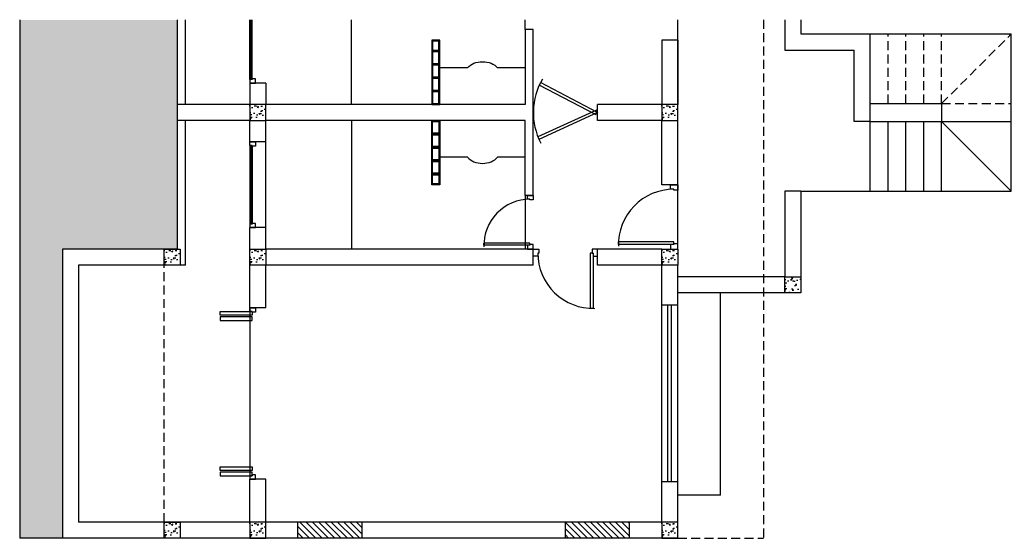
# Model space of a CAD drawing. Header units: inches. Extents: x 171009 to 352533, y -79956 to -38287.
# Drawn here: x 175195 to 175751, y -40926 to -40636 of the extents above; entities that cross this region are included whole.
import ezdxf

# ---------------------------------------------------------------- set-up
doc = ezdxf.new("R2010")
doc.units = ezdxf.units.IN
doc.header["$LTSCALE"] = 20
doc.header["$MEASUREMENT"] = 0
doc.linetypes.add('HIDDEN', pattern=[0.375, 0.25, -0.125])
doc.linetypes.add('HIDDEN2', pattern=[0.1875, 0.125, -0.0625])
doc.layers.get('0').update_dxf_attribs({"linetype": 'CONTINUOUS'})
for name, color, linetype in [('COLUMN', 31, 'CONTINUOUS'), ('DOOR', 1, 'CONTINUOUS'), ('GLASS BRICKS', 4, 'CONTINUOUS'), ('HATCH', 8, 'CONTINUOUS'), ('Roof lilne', 31, 'CONTINUOUS'), ('TILE', 22, 'CONTINUOUS'), ('wall', 13, 'CONTINUOUS'), ('WINDOW', 4, 'CONTINUOUS')]:
    doc.layers.add(name, color=color, linetype=linetype)

# ---------------------------------------------------------------- blocks, each defined once
blk = doc.blocks.new('A$C3B4262AC')
at = {"layer": 'DOOR'}
for p, q in [((0, 4), (0, 0)), ((2.5, 4), (0, 4)), ((0, 0), (3, 0)), ((2.5, 2.25), (2.5, 4)), ((3, 2.25), (2.5, 2.25)), ((3, 0), (3, 2.25))]:
    blk.add_line(p, q, dxfattribs=at)
blk = doc.blocks.new('DR1H902')
at = {"color": 0}
for p, q in [((-0.5, 0), (-0.5, 1)), ((-0.5, 1), (-0.45, 1)), ((-0.45, 0), (-0.45, 1)), ((-0.5, 0), (-0.45, 0))]:
    blk.add_line(p, q, dxfattribs=at)
blk.add_arc((-0.5, 0), 1, 0, 91.707, dxfattribs=at)
blk = doc.blocks.new('A$C1F9E242A')
blk.add_blockref('A$C3B4262AC', (0, 0))
at = {"xscale": -1}
blk.add_blockref('A$C3B4262AC', (36, 0), dxfattribs=at)
at = {"layer": 'DOOR', "xscale": -31, "yscale": 31, "zscale": 68.88888888888889}
blk.add_blockref('DR1H902', (18, 2.25), dxfattribs=at)
blk = doc.blocks.new('*U28')
at = {"xscale": -1}
blk.add_blockref('A$C1F9E242A', (0, -2), dxfattribs=at)
blk = doc.blocks.new('*U49')
blk.add_blockref('A$C1F9E242A', (-36, -2))
blk = doc.blocks.new('*U48')
blk.add_blockref('A$C1F9E242A', (-36, -2))
blk = doc.blocks.new('A$C51655814')
at = {"layer": 'DOOR', "color": 4}
for p, q in [((23.9, 0), (2.67, 43.23)), ((25.7, 0.88), (4.5, 44.05)), ((22.11, 0.88), (43.31, 44.05)), ((23.9, 0), (45.14, 43.23)), ((23.9, 0), (22.11, 0.88)), ((23.9, 0), (25.7, 0.88))]:
    blk.add_line(p, q, dxfattribs=at)
blk.add_arc((23.9, -1.65), 49.65, 61.22061, 118.77939, dxfattribs=at)

msp = doc.modelspace()

# ---------------------------------------------------------------- hatches: boundary and pattern name
h = msp.add_hatch()
h.set_pattern_fill('ANSI31', color=256, scale=20, angle=90, style=0)
h.set_pattern_definition([(135, (135429.2024, -214770.6833), (-1.767766953, -1.767766953), [])])
h.paths.add_polyline_path([(175350.561, -40917.011), (175350.561, -40926.011), (175386.561, -40926.011), (175386.561, -40917.011), (175381.717, -40917.011)])
h = msp.add_hatch()
h.set_pattern_fill('ANSI31', color=256, scale=20, angle=90, style=0)
h.set_pattern_definition([(135, (135447.2024, -214770.6833), (-1.767766953, -1.767766953), [])])
h.paths.add_polyline_path([(175536.561, -40926.011), (175536.561, -40917.011), (175500.561, -40917.011), (175500.561, -40926.011)])
at = {"layer": 'HATCH'}
h = msp.add_hatch(dxfattribs=at)
h.set_pattern_fill('AR-CONC', color=8, angle=90, style=0)
h.set_pattern_definition([(140, (137631.032, -214177.0676), (0.62752135, 7.17260183), [0.75, -8.25]), (85, (137631.032, -214177.0676), (-7.52192134, -1.38751334), [0.6, -6.6]), (190.4514, (137631.084, -214176.47), (-6.89439542, 5.78509382), [0.6374019, -7.01142112]), (136.1842, (137629.032, -214177.068), (1.65519014, 10.6724105), [1.125, -12.375]), (186.6356, (137629.17, -214176.178), (-9.7411787, 9.34662706), [0.9561029, -10.51713]), (81.1842, (137629.032, -214177.068), (-9.741186, 9.34661945), [0.9, -9.9]), (111, (137629.532, -214176.0676), (4.0261889, 5.96907052), [0.75, -8.25]), (56, (137629.532, -214176.0676), (-7.25150045, 2.43315332), [0.6, -6.6]), (161.4514, (137629.8675, -214175.57), (-3.22530497, 8.40222629), [0.6374019, -7.01142112]), (127.5, (137631.032, -214177.0676), (-3.32893854, 0.121598553), [0, -6.52, 0, -6.7, 0, -6.625]), (97.5, (137631.032, -214177.0676), (-3.94411712, 2.630695374), [0, -3.82, 0, -6.37, 0, -2.525]), (57.5, (137631.032, -214179.2976), (0.225548717, 5.33822436), [0, -2.5, 0, -7.8, 0, -10.35]), (47.5, (137631.032, -214180.2976), (-1.00104982, 5.83186169), [0, -3.25, 0, -5.18, 0, -7.35])])
h.paths.add_polyline_path([(175323.561, -40683.01), (175323.561, -40692.01), (175332.561, -40692.01), (175332.561, -40683.01)])
h = msp.add_hatch(dxfattribs=at)
h.set_pattern_fill('AR-CONC', color=8, angle=90, style=0)
h.set_pattern_definition([(140, (137862.032, -214177.069), (0.62752135, 7.17260183), [0.75, -8.25]), (85, (137862.032, -214177.069), (-7.52192134, -1.38751334), [0.6, -6.6]), (190.4514, (137862.084, -214176.4713), (-6.89439542, 5.78509382), [0.6374019, -7.01142112]), (136.1842, (137860.032, -214177.069), (1.65519014, 10.6724105), [1.125, -12.375]), (186.6356, (137860.17, -214176.18), (-9.7411787, 9.34662706), [0.9561029, -10.51713]), (81.1842, (137860.032, -214177.069), (-9.741186, 9.34661945), [0.9, -9.9]), (111, (137860.532, -214176.069), (4.0261889, 5.96907052), [0.75, -8.25]), (56, (137860.532, -214176.069), (-7.25150045, 2.43315332), [0.6, -6.6]), (161.4514, (137860.8675, -214175.5716), (-3.22530497, 8.40222629), [0.6374019, -7.01142112]), (127.5, (137862.032, -214177.069), (-3.32893854, 0.121598553), [0, -6.52, 0, -6.7, 0, -6.625]), (97.5, (137862.032, -214177.069), (-3.94411712, 2.630695374), [0, -3.82, 0, -6.37, 0, -2.525]), (57.5, (137862.032, -214179.299), (0.225548717, 5.33822436), [0, -2.5, 0, -7.8, 0, -10.35]), (47.5, (137862.032, -214180.299), (-1.00104982, 5.83186169), [0, -3.25, 0, -5.18, 0, -7.35])])
h.paths.add_polyline_path([(175554.561, -40683.011), (175554.561, -40692.011), (175563.561, -40692.011), (175563.561, -40683.011)])
h = msp.add_hatch(dxfattribs=at)
h.set_pattern_fill('AR-CONC', color=8, angle=90, style=0)
h.set_pattern_definition([(140, (137583.005, -214258.066), (0.62752135, 7.17260183), [0.75, -8.25]), (85, (137583.005, -214258.066), (-7.52192134, -1.38751334), [0.6, -6.6]), (190.4514, (137583.0574, -214257.4685), (-6.89439542, 5.78509382), [0.6374019, -7.01142112]), (136.1842, (137581.005, -214258.066), (1.65519014, 10.6724105), [1.125, -12.375]), (186.6356, (137581.143, -214257.177), (-9.7411787, 9.34662706), [0.9561029, -10.51713]), (81.1842, (137581.005, -214258.066), (-9.741186, 9.34661945), [0.9, -9.9]), (111, (137581.505, -214257.066), (4.0261889, 5.96907052), [0.75, -8.25]), (56, (137581.505, -214257.066), (-7.25150045, 2.43315332), [0.6, -6.6]), (161.4514, (137581.8406, -214256.569), (-3.22530497, 8.40222629), [0.6374019, -7.01142112]), (127.5, (137583.005, -214258.0662), (-3.32893854, 0.121598553), [0, -6.52, 0, -6.7, 0, -6.625]), (97.5, (137583.005, -214258.0662), (-3.94411712, 2.630695374), [0, -3.82, 0, -6.37, 0, -2.525]), (57.5, (137583.005, -214260.2962), (0.225548717, 5.33822436), [0, -2.5, 0, -7.8, 0, -10.35]), (47.5, (137583.005, -214261.2962), (-1.00104982, 5.83186169), [0, -3.25, 0, -5.18, 0, -7.35])])
h.paths.add_polyline_path([(175275.534, -40764.008), (175275.534, -40773.008), (175284.534, -40773.008), (175284.534, -40764.008)])
h = msp.add_hatch(dxfattribs=at)
h.set_pattern_fill('AR-CONC', color=8, angle=90, style=0)
h.set_pattern_definition([(140, (137631.032, -214258.069), (0.62752135, 7.17260183), [0.75, -8.25]), (85, (137631.032, -214258.069), (-7.52192134, -1.38751334), [0.6, -6.6]), (190.4514, (137631.084, -214257.4713), (-6.89439542, 5.78509382), [0.6374019, -7.01142112]), (136.1842, (137629.032, -214258.069), (1.65519014, 10.6724105), [1.125, -12.375]), (186.6356, (137629.17, -214257.18), (-9.7411787, 9.34662706), [0.9561029, -10.51713]), (81.1842, (137629.032, -214258.069), (-9.741186, 9.34661945), [0.9, -9.9]), (111, (137629.532, -214257.069), (4.0261889, 5.96907052), [0.75, -8.25]), (56, (137629.532, -214257.069), (-7.25150045, 2.43315332), [0.6, -6.6]), (161.4514, (137629.8675, -214256.5716), (-3.22530497, 8.40222629), [0.6374019, -7.01142112]), (127.5, (137631.032, -214258.069), (-3.32893854, 0.121598553), [0, -6.52, 0, -6.7, 0, -6.625]), (97.5, (137631.032, -214258.069), (-3.94411712, 2.630695374), [0, -3.82, 0, -6.37, 0, -2.525]), (57.5, (137631.032, -214260.299), (0.225548717, 5.33822436), [0, -2.5, 0, -7.8, 0, -10.35]), (47.5, (137631.032, -214261.299), (-1.00104982, 5.83186169), [0, -3.25, 0, -5.18, 0, -7.35])])
h.paths.add_polyline_path([(175323.561, -40764.011), (175323.561, -40773.011), (175332.561, -40773.011), (175332.561, -40764.011)])
h = msp.add_hatch(dxfattribs=at)
h.set_pattern_fill('AR-CONC', color=8, angle=90, style=0)
h.set_pattern_definition([(140, (137862.032, -214258.069), (0.62752135, 7.17260183), [0.75, -8.25]), (85, (137862.032, -214258.069), (-7.52192134, -1.38751334), [0.6, -6.6]), (190.4514, (137862.084, -214257.4713), (-6.89439542, 5.78509382), [0.6374019, -7.01142112]), (136.1842, (137860.032, -214258.069), (1.65519014, 10.6724105), [1.125, -12.375]), (186.6356, (137860.17, -214257.18), (-9.7411787, 9.34662706), [0.9561029, -10.51713]), (81.1842, (137860.032, -214258.069), (-9.741186, 9.34661945), [0.9, -9.9]), (111, (137860.532, -214257.069), (4.0261889, 5.96907052), [0.75, -8.25]), (56, (137860.532, -214257.069), (-7.25150045, 2.43315332), [0.6, -6.6]), (161.4514, (137860.8675, -214256.5716), (-3.22530497, 8.40222629), [0.6374019, -7.01142112]), (127.5, (137862.032, -214258.069), (-3.32893854, 0.121598553), [0, -6.52, 0, -6.7, 0, -6.625]), (97.5, (137862.032, -214258.069), (-3.94411712, 2.630695374), [0, -3.82, 0, -6.37, 0, -2.525]), (57.5, (137862.032, -214260.299), (0.225548717, 5.33822436), [0, -2.5, 0, -7.8, 0, -10.35]), (47.5, (137862.032, -214261.299), (-1.00104982, 5.83186169), [0, -3.25, 0, -5.18, 0, -7.35])])
h.paths.add_polyline_path([(175554.561, -40764.011), (175554.561, -40773.011), (175563.561, -40773.011), (175563.561, -40764.011)])
h = msp.add_hatch(dxfattribs=at)
h.set_pattern_fill('AR-CONC', color=8, angle=90, style=0)
h.set_pattern_definition([(140, (133634.3377, -216872.1257), (0.62752135, 7.17260183), [0.75, -8.25]), (85, (133634.338, -216872.126), (-7.52192134, -1.38751334), [0.6, -6.6]), (190.4514, (133634.39, -216871.528), (-6.89439542, 5.78509382), [0.6374019, -7.01142112]), (136.1842, (133632.338, -216872.126), (1.65519014, 10.6724105), [1.125, -12.375]), (186.6356, (133632.476, -216871.236), (-9.7411787, 9.34662706), [0.9561029, -10.51713]), (81.1842, (133632.338, -216872.126), (-9.741186, 9.34661945), [0.9, -9.9]), (111, (133632.8377, -216871.1257), (4.0261889, 5.96907052), [0.75, -8.25]), (56, (133632.838, -216871.126), (-7.25150045, 2.43315332), [0.6, -6.6]), (161.4514, (133633.173, -216870.628), (-3.22530497, 8.40222629), [0.6374019, -7.01142112]), (127.5, (133634.3377, -216872.1257), (-3.32893854, 0.121598553), [0, -6.52, 0, -6.7, 0, -6.625]), (97.5, (133634.3377, -216872.1257), (-3.94411712, 2.630695374), [0, -3.82, 0, -6.37, 0, -2.525]), (57.5, (133634.3377, -216874.3557), (0.225548717, 5.33822436), [0, -2.5, 0, -7.8, 0, -10.35]), (47.5, (133634.3377, -216875.3557), (-1.00104982, 5.83186169), [0, -3.25, 0, -5.18, 0, -7.35])])
h.paths.add_polyline_path([(175623.561, -40779.51), (175623.561, -40788.51), (175632.561, -40788.51), (175632.561, -40779.51)])
h = msp.add_hatch(dxfattribs=at)
h.set_pattern_fill('AR-CONC', color=8, angle=90, style=0)
h.set_pattern_definition([(140, (137583.005, -214411.068), (0.62752135, 7.17260183), [0.75, -8.25]), (85, (137583.005, -214411.068), (-7.52192134, -1.38751334), [0.6, -6.6]), (190.4514, (137583.0574, -214410.47), (-6.89439542, 5.78509382), [0.6374019, -7.01142112]), (136.1842, (137581.005, -214411.068), (1.65519014, 10.6724105), [1.125, -12.375]), (186.6356, (137581.143, -214410.178), (-9.7411787, 9.34662706), [0.9561029, -10.51713]), (81.1842, (137581.005, -214411.068), (-9.741186, 9.34661945), [0.9, -9.9]), (111, (137581.505, -214410.068), (4.0261889, 5.96907052), [0.75, -8.25]), (56, (137581.505, -214410.068), (-7.25150045, 2.43315332), [0.6, -6.6]), (161.4514, (137581.8406, -214409.57), (-3.22530497, 8.40222629), [0.6374019, -7.01142112]), (127.5, (137583.005, -214411.0677), (-3.32893854, 0.121598553), [0, -6.52, 0, -6.7, 0, -6.625]), (97.5, (137583.005, -214411.0677), (-3.94411712, 2.630695374), [0, -3.82, 0, -6.37, 0, -2.525]), (57.5, (137583.005, -214413.2977), (0.225548717, 5.33822436), [0, -2.5, 0, -7.8, 0, -10.35]), (47.5, (137583.005, -214414.2977), (-1.00104982, 5.83186169), [0, -3.25, 0, -5.18, 0, -7.35])])
h.paths.add_polyline_path([(175275.534, -40917.01), (175275.534, -40926.01), (175284.534, -40926.01), (175284.534, -40917.01)])
h = msp.add_hatch(dxfattribs=at)
h.set_pattern_fill('AR-CONC', color=8, angle=90, style=0)
h.set_pattern_definition([(140, (137631.032, -214411.069), (0.62752135, 7.17260183), [0.75, -8.25]), (85, (137631.032, -214411.069), (-7.52192134, -1.38751334), [0.6, -6.6]), (190.4514, (137631.084, -214410.4713), (-6.89439542, 5.78509382), [0.6374019, -7.01142112]), (136.1842, (137629.032, -214411.069), (1.65519014, 10.6724105), [1.125, -12.375]), (186.6356, (137629.17, -214410.18), (-9.7411787, 9.34662706), [0.9561029, -10.51713]), (81.1842, (137629.032, -214411.069), (-9.741186, 9.34661945), [0.9, -9.9]), (111, (137629.532, -214410.069), (4.0261889, 5.96907052), [0.75, -8.25]), (56, (137629.532, -214410.069), (-7.25150045, 2.43315332), [0.6, -6.6]), (161.4514, (137629.8675, -214409.5716), (-3.22530497, 8.40222629), [0.6374019, -7.01142112]), (127.5, (137631.032, -214411.069), (-3.32893854, 0.121598553), [0, -6.52, 0, -6.7, 0, -6.625]), (97.5, (137631.032, -214411.069), (-3.94411712, 2.630695374), [0, -3.82, 0, -6.37, 0, -2.525]), (57.5, (137631.032, -214413.299), (0.225548717, 5.33822436), [0, -2.5, 0, -7.8, 0, -10.35]), (47.5, (137631.032, -214414.299), (-1.00104982, 5.83186169), [0, -3.25, 0, -5.18, 0, -7.35])])
h.paths.add_polyline_path([(175323.561, -40917.011), (175323.561, -40926.011), (175332.561, -40926.011), (175332.561, -40917.011)])
h = msp.add_hatch(dxfattribs=at)
h.set_pattern_fill('AR-CONC', color=8, angle=90, style=0)
h.set_pattern_definition([(140, (137862.032, -214411.069), (0.62752135, 7.17260183), [0.75, -8.25]), (85, (137862.032, -214411.069), (-7.52192134, -1.38751334), [0.6, -6.6]), (190.4514, (137862.084, -214410.4713), (-6.89439542, 5.78509382), [0.6374019, -7.01142112]), (136.1842, (137860.032, -214411.069), (1.65519014, 10.6724105), [1.125, -12.375]), (186.6356, (137860.17, -214410.18), (-9.7411787, 9.34662706), [0.9561029, -10.51713]), (81.1842, (137860.032, -214411.069), (-9.741186, 9.34661945), [0.9, -9.9]), (111, (137860.532, -214410.069), (4.0261889, 5.96907052), [0.75, -8.25]), (56, (137860.532, -214410.069), (-7.25150045, 2.43315332), [0.6, -6.6]), (161.4514, (137860.8675, -214409.5716), (-3.22530497, 8.40222629), [0.6374019, -7.01142112]), (127.5, (137862.032, -214411.069), (-3.32893854, 0.121598553), [0, -6.52, 0, -6.7, 0, -6.625]), (97.5, (137862.032, -214411.069), (-3.94411712, 2.630695374), [0, -3.82, 0, -6.37, 0, -2.525]), (57.5, (137862.032, -214413.299), (0.225548717, 5.33822436), [0, -2.5, 0, -7.8, 0, -10.35]), (47.5, (137862.032, -214414.299), (-1.00104982, 5.83186169), [0, -3.25, 0, -5.18, 0, -7.35])])
h.paths.add_polyline_path([(175554.561, -40917.011), (175554.561, -40926.011), (175563.561, -40926.011), (175563.561, -40917.011)])
at = {"layer": 'TILE'}
h = msp.add_hatch(dxfattribs=at)
h.set_pattern_fill('SPANTILE', color=256, scale=8, angle=90, style=0)
h.set_pattern_definition([(4.9697, (135421.20243, -217238.64333), (-96.00000841214, -7.99993045606), [7.387776, -177.306568]), (270, (135428.5624, -217238.003), (8, -8), [0.64, -7.36]), (90, (135429.2024, -217246.003), (-8, 8), [2.24, -5.76]), (180, (135429.2024, -217243.763), (-8, -8), [0.8, -7.2]), (360, (135428.4024, -217238.643), (8, 8), [0.8, -7.2]), (90, (135429.2024, -217238.643), (-8, 8), [0.64, -7.36]), (90, (135428.5624, -217246.003), (-8, 8), [1.6, -6.4]), (175.0303, (135428.56243, -217244.40333), (-96.00000841214, 7.99993045606), [7.387776, -177.306568]), (142.6961, (135428.16243, -217244.40333), (136.0000859335, -103.99988711906), [2.112064, -209.094]), (108.4349, (135426.4824, -217243.1233), (-7.999987226, 16.000003477), [2.023856, -23.27436]), (71.5651, (135425.8424, -217241.2033), (-7.999987226, -16.000003477), [2.023856, -23.27436]), (37.3039, (135426.48243, -217239.28333), (136.0000859335, 103.99988711906), [2.112064, -209.094]), (110.2249, (135427.04243, -217242.72333), (32.0000666848, -87.9999781147), [1.61988, -160.367776]), (69.7751, (135426.48243, -217241.20333), (32.0000666848, 87.9999781147), [1.61988, -160.367776]), (37.4054, (135427.04243, -217239.68333), (103.99993971984, 80.0000796209), [1.712072, -169.4954]), (142.5946, (135428.40243, -217243.76333), (103.99993971984, -80.0000796209), [1.712072, -169.4954])])
h.paths.add_polyline_path([(175283.061, -40635.586), (175194.561, -40635.586), (175194.561, -40926.011), (175218.561, -40926.011), (175218.561, -40764.01), (175283.061, -40764.012)])

# ---------------------------------------------------------------- linework, layer by layer
for p, q in [((175194.561, -40635.586), (175194.561, -40926.011)), ((175283.061, -40683.011), (175283.061, -40635.586)), ((175287.561, -40683.011), (175287.561, -40635.586)), ((175323.561, -40669.011), (175323.561, -40635.586)), ((175323.561, -40669.011), (175323.561, -40635.586)), ((175380.561, -40683.011), (175380.561, -40635.586)), ((175563.561, -40764.013), (175563.561, -40635.586)), ((175623.561, -40635.586), (175623.561, -40652.51)), ((175632.561, -40635.586), (175632.561, -40643.51)), ((175632.561, -40643.51), (175750.561, -40643.51)), ((175671.561, -40682.51), (175671.561, -40643.51)), ((175750.561, -40731.51), (175750.561, -40643.51)), ((175623.561, -40652.51), (175662.561, -40652.51)), ((175662.561, -40692.51), (175662.561, -40652.51)), ((175445.62, -40662.491), (175430.061, -40662.491)), ((175478.061, -40662.491), (175462.501, -40662.491)), ((175283.061, -40764.012), (175283.061, -40692.011)), ((175287.561, -40773.01), (175287.561, -40692.011)), ((175380.561, -40692.011), (175380.561, -40764.011)), ((175671.561, -40692.51), (175662.561, -40692.51)), ((175671.561, -40731.51), (175671.561, -40692.51)), ((175681.561, -40731.51), (175681.561, -40692.51)), ((175691.561, -40731.51), (175691.561, -40692.51)), ((175701.561, -40731.51), (175701.561, -40692.51)), ((175711.561, -40731.51), (175711.561, -40692.51)), ((175711.561, -40692.51), (175750.561, -40692.51)), ((175711.561, -40692.51), (175750.561, -40731.51)), ((175332.561, -40752.011), (175332.561, -40704.011)), ((175323.561, -40706.011), (175323.561, -40750.011)), ((175323.561, -40706.011), (175323.561, -40750.011)), ((175445.62, -40712.532), (175430.061, -40712.532)), ((175478.061, -40712.532), (175462.501, -40712.532)), ((175623.561, -40731.51), (175623.561, -40779.51)), ((175632.561, -40731.51), (175623.561, -40731.51)), ((175632.561, -40731.51), (175632.561, -40788.51)), ((175632.561, -40731.51), (175750.561, -40731.51)), ((175218.561, -40764.01), (175218.561, -40926.011)), ((175283.061, -40764.012), (175218.561, -40764.01)), ((175227.561, -40773.01), (175227.561, -40917.007)), ((175287.561, -40773.01), (175227.561, -40773.01)), ((175623.561, -40779.51), (175563.561, -40779.51)), ((175632.561, -40788.51), (175563.561, -40788.51)), ((175323.561, -40917.013), (175227.561, -40917.007)), ((175218.561, -40926.011), (175194.561, -40926.011)), ((175323.561, -40926.011), (175218.561, -40926.011))]:
    msp.add_line(p, q)
at = {"color": 8}
for p, q in [((175478.061, -40641.011), (175478.061, -40635.586)), ((175478.061, -40734.011), (175478.061, -40764.011))]:
    msp.add_line(p, q, dxfattribs=at)
at = {"linetype": 'HIDDEN'}
for p, q in [((175611.588, -40635.586), (175611.588, -40926.013)), ((175681.561, -40682.51), (175681.561, -40643.51)), ((175691.561, -40682.51), (175691.561, -40643.51)), ((175701.561, -40682.51), (175701.561, -40643.51)), ((175711.561, -40682.51), (175711.561, -40643.51)), ((175711.561, -40682.51), (175750.561, -40643.51)), ((175711.561, -40682.51), (175750.561, -40682.51)), ((175563.561, -40926.013), (175611.588, -40926.013))]:
    msp.add_line(p, q, dxfattribs=at)
at = {"linetype": 'HIDDEN2', "ltscale": 2}
msp.add_line((175275.534, -40917.01), (175275.534, -40773.01), dxfattribs=at)
at = {"extrusion": (0, 0, -1)}
msp.add_ellipse((175454.061, -40666.502), major_axis=(-10, 0), ratio=0.748, start_param=0.566015, end_param=2.5755777, dxfattribs=at)
msp.add_ellipse((175454.061, -40708.521), major_axis=(-10, 0), ratio=0.748, start_param=0.566015, end_param=2.5755777)
at = {"layer": 'COLUMN'}
for points in [[(175332.561, -40692.011), (175332.561, -40683.011), (175323.561, -40683.011), (175323.561, -40692.011)], [(175563.561, -40692.011), (175563.561, -40683.011), (175554.561, -40683.011), (175554.561, -40692.011)], [(175284.534, -40764.008), (175284.534, -40773.008), (175275.534, -40773.008), (175275.534, -40764.008)], [(175332.561, -40764.013), (175332.561, -40773.013), (175323.561, -40773.013), (175323.561, -40764.013)], [(175563.561, -40764.013), (175563.561, -40773.013), (175554.561, -40773.013), (175554.561, -40764.013)], [(175632.561, -40779.51), (175632.561, -40788.51), (175623.561, -40788.51), (175623.561, -40779.51)], [(175284.534, -40917.01), (175284.534, -40926.01), (175275.534, -40926.01), (175275.534, -40917.01)], [(175332.561, -40926.013), (175332.561, -40917.013), (175323.561, -40917.013), (175323.561, -40926.013)], [(175563.561, -40926.013), (175563.561, -40917.013), (175554.561, -40917.013), (175554.561, -40926.013)]]:
    msp.add_lwpolyline(points, close=True, dxfattribs=at)
at = {"layer": 'DOOR', "color": 4}
for points in [[(175324.961, -40799.011), (175324.961, -40801.011), (175306.961, -40801.011), (175306.961, -40799.011)], [(175324.961, -40804.011), (175324.961, -40802.011), (175306.961, -40802.011), (175306.961, -40804.011)], [(175324.961, -40886.011), (175324.961, -40888.011), (175306.961, -40888.011), (175306.961, -40886.011)], [(175324.961, -40891.011), (175324.961, -40889.011), (175306.961, -40889.011), (175306.961, -40891.011)]]:
    msp.add_lwpolyline(points, close=True, dxfattribs=at)
at = {"layer": 'GLASS BRICKS'}
for points in [[(175430.061, -40653.011), (175430.061, -40647.011), (175425.561, -40647.011), (175425.561, -40653.011)], [(175430.061, -40660.511), (175430.061, -40653.011), (175425.561, -40653.011), (175425.561, -40660.511)], [(175430.061, -40668.011), (175430.061, -40660.511), (175425.561, -40660.511), (175425.561, -40668.011)], [(175430.061, -40675.511), (175430.061, -40668.011), (175425.561, -40668.011), (175425.561, -40675.511)], [(175430.061, -40683.011), (175430.061, -40675.511), (175425.561, -40675.511), (175425.561, -40683.011)], [(175430.061, -40692.011), (175430.061, -40699.511), (175425.561, -40699.511), (175425.561, -40692.011)], [(175430.061, -40699.511), (175430.061, -40707.011), (175425.561, -40707.011), (175425.561, -40699.511)], [(175430.061, -40707.011), (175430.061, -40714.511), (175425.561, -40714.511), (175425.561, -40707.011)], [(175430.061, -40714.511), (175430.061, -40722.011), (175425.561, -40722.011), (175425.561, -40714.511)], [(175430.061, -40722.011), (175430.061, -40728.011), (175425.561, -40728.011), (175425.561, -40722.011)]]:
    msp.add_lwpolyline(points, close=True, dxfattribs=at)
at = {"layer": 'GLASS BRICKS', "color": 8}
for points in [[(175429.561, -40652.511), (175429.561, -40647.511), (175426.061, -40647.511), (175426.061, -40652.511)], [(175429.561, -40660.011), (175429.561, -40653.511), (175426.061, -40653.511), (175426.061, -40660.011)], [(175429.561, -40667.511), (175429.561, -40661.011), (175426.061, -40661.011), (175426.061, -40667.511)], [(175429.561, -40675.011), (175429.561, -40668.511), (175426.061, -40668.511), (175426.061, -40675.011)], [(175429.561, -40682.511), (175429.561, -40676.011), (175426.061, -40676.011), (175426.061, -40682.511)], [(175429.561, -40692.511), (175429.561, -40699.011), (175426.061, -40699.011), (175426.061, -40692.511)], [(175429.561, -40700.011), (175429.561, -40706.511), (175426.061, -40706.511), (175426.061, -40700.011)], [(175429.561, -40707.511), (175429.561, -40714.011), (175426.061, -40714.011), (175426.061, -40707.511)], [(175429.561, -40715.011), (175429.561, -40721.511), (175426.061, -40721.511), (175426.061, -40715.011)], [(175429.561, -40722.511), (175429.561, -40727.511), (175426.061, -40727.511), (175426.061, -40722.511)]]:
    msp.add_lwpolyline(points, close=True, dxfattribs=at)
at = {"layer": 'Roof lilne'}
for q in [(175587.561, -40788.51), (175563.561, -40902.011)]:
    msp.add_line((175587.561, -40902.011), q, dxfattribs=at)
at = {"layer": 'wall'}
for p, q in [((175478.061, -40641.011), (175478.061, -40683.011)), ((175482.561, -40641.011), (175478.061, -40641.011)), ((175482.561, -40734.011), (175482.561, -40641.011)), ((175554.561, -40647.011), (175554.561, -40683.011)), ((175563.561, -40647.011), (175554.561, -40647.011)), ((175563.561, -40647.011), (175563.561, -40683.011)), ((175563.561, -40728.011), (175563.561, -40647.011)), ((175323.561, -40671.011), (175323.561, -40683.011)), ((175332.561, -40671.011), (175323.561, -40671.011)), ((175332.561, -40671.011), (175332.561, -40683.011)), ((175671.561, -40692.51), (175671.561, -40682.51)), ((175671.561, -40682.51), (175711.561, -40682.51)), ((175711.561, -40682.51), (175711.561, -40692.51)), ((175283.061, -40692.011), (175283.061, -40683.011)), ((175323.561, -40683.011), (175283.061, -40683.011)), ((175478.061, -40683.011), (175332.561, -40683.011)), ((175554.561, -40683.011), (175518.561, -40683.011)), ((175518.561, -40692.011), (175518.561, -40683.011)), ((175323.561, -40692.011), (175283.061, -40692.011)), ((175323.561, -40704.011), (175323.561, -40692.011)), ((175323.561, -40704.011), (175323.561, -40692.011)), ((175478.061, -40692.011), (175332.561, -40692.011)), ((175332.561, -40704.011), (175332.561, -40692.011)), ((175332.561, -40704.011), (175332.561, -40692.011)), ((175478.061, -40734.011), (175478.061, -40692.011)), ((175554.561, -40692.011), (175518.561, -40692.011)), ((175554.561, -40728.011), (175554.561, -40692.011)), ((175563.561, -40728.011), (175563.561, -40692.011)), ((175671.561, -40692.51), (175711.561, -40692.51)), ((175332.561, -40704.011), (175323.561, -40704.011)), ((175332.561, -40704.011), (175323.561, -40704.011)), ((175563.561, -40728.011), (175554.561, -40728.011)), ((175482.561, -40734.011), (175478.061, -40734.011)), ((175323.561, -40764.013), (175323.561, -40752.011)), ((175332.561, -40752.011), (175323.561, -40752.011)), ((175332.561, -40752.011), (175323.561, -40752.011)), ((175332.561, -40764.011), (175332.561, -40752.011)), ((175332.561, -40764.011), (175332.561, -40752.011)), ((175482.561, -40764.01), (175332.561, -40764.011)), ((175482.561, -40773.01), (175482.561, -40764.01)), ((175554.561, -40764.013), (175518.561, -40764.012)), ((175518.561, -40773.012), (175518.561, -40764.012)), ((175554.561, -40795.511), (175554.561, -40764.013)), ((175323.561, -40797.011), (175323.561, -40773.013)), ((175482.561, -40773.01), (175332.561, -40773.011)), ((175332.561, -40797.011), (175332.561, -40773.011)), ((175554.561, -40773.013), (175518.561, -40773.012)), ((175563.561, -40795.511), (175563.561, -40773.011)), ((175332.561, -40797.011), (175323.561, -40797.011)), ((175563.561, -40795.511), (175554.561, -40795.511)), ((175323.561, -40917.011), (175323.561, -40893.011)), ((175332.561, -40893.011), (175323.561, -40893.011)), ((175332.561, -40917.011), (175332.561, -40893.011)), ((175563.561, -40894.511), (175554.561, -40894.511)), ((175554.561, -40917.011), (175554.561, -40894.511)), ((175563.561, -40926.011), (175563.561, -40894.511)), ((175554.561, -40917.011), (175332.561, -40917.011)), ((175350.561, -40926.011), (175350.561, -40917.011)), ((175386.561, -40926.011), (175386.561, -40917.011)), ((175500.561, -40926.011), (175500.561, -40917.011)), ((175536.561, -40926.011), (175536.561, -40917.011)), ((175563.561, -40926.011), (175323.561, -40926.011))]:
    msp.add_line(p, q, dxfattribs=at)
at = {"layer": 'wall', "color": 7}
msp.add_line((175323.561, -40797.011), (175323.561, -40893.011), dxfattribs=at)
at = {"layer": 'WINDOW', "color": 4}
for p, q in [((175324.211, -40669.011), (175324.211, -40635.586)), ((175324.961, -40669.011), (175324.961, -40635.586)), ((175324.211, -40706.011), (175324.211, -40750.011)), ((175324.961, -40706.011), (175324.961, -40750.011)), ((175558.061, -40894.511), (175558.061, -40795.511)), ((175560.061, -40894.511), (175560.061, -40795.511))]:
    msp.add_line(p, q, dxfattribs=at)
at = {"layer": 'WINDOW'}
for p, q in [((175554.561, -40894.511), (175554.561, -40795.511)), ((175563.561, -40894.511), (175563.561, -40795.511))]:
    msp.add_line(p, q, dxfattribs=at)

# ---------------------------------------------------------------- block references
at = {"yscale": 0.8000000000010914, "zscale": 0.7999999999999999, "rotation": 90}
for p, xscale in [((175326.761, -40671.011), 0.7999999999883585), ((175326.761, -40704.011), -0.7999999999883585), ((175326.761, -40704.011), -0.7999999999883585), ((175326.761, -40752.011), 0.7999999999883585), ((175326.761, -40752.011), 0.7999999999883585), ((175326.761, -40797.011), -0.7999999999883585), ((175326.761, -40893.011), 0.8000000000029104)]:
    msp.add_blockref('A$C3B4262AC', p, dxfattribs=dict(at, xscale=xscale))
at = {"layer": 'DOOR', "color": 4, "xscale": 0.7500000000024355, "yscale": 0.750000000003638, "zscale": 0.749999999998335, "rotation": 88.5129051763102}
msp.add_blockref('A$C51655814', (175518.096, -40705.433), dxfattribs=at)
at = {"layer": 'DOOR', "xscale": -1}
for name, p, rotation in [('*U49', (175561.561, -40764.01), 90), ('*U48', (175518.561, -40766.012), 180)]:
    msp.add_blockref(name, p, dxfattribs=dict(at, rotation=rotation))
at = {"layer": 'DOOR', "xscale": 0.8333333333321207, "yscale": 0.8333333333321207, "zscale": 0.8333333333333334, "rotation": 90}
msp.add_blockref('*U28', (175480.894, -40734.012), dxfattribs=at)

doc.saveas('drawing.dxf')
